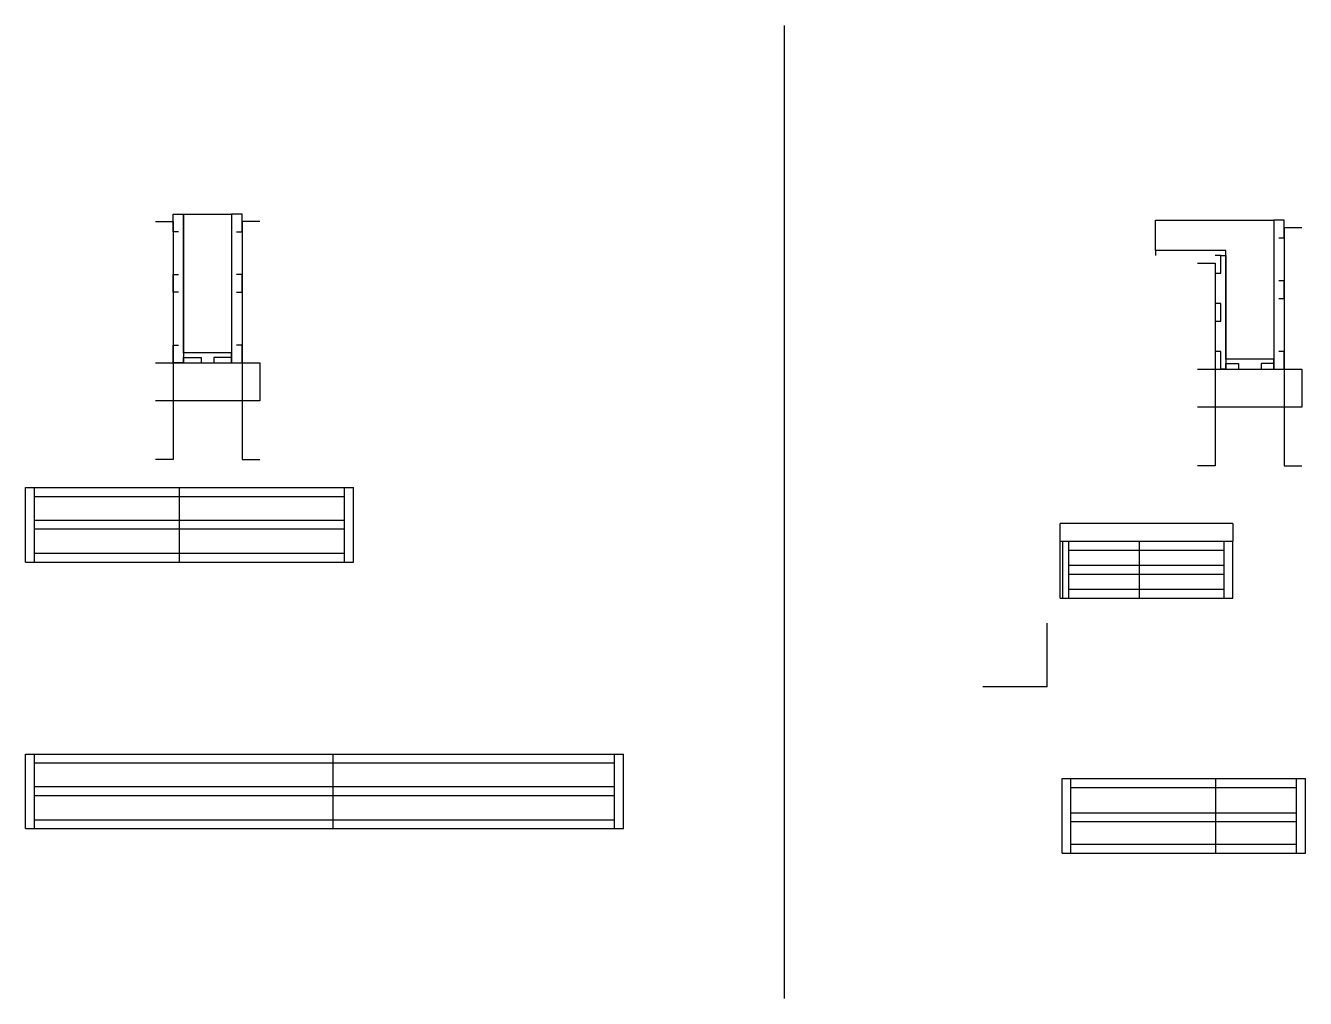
# Model space of a CAD drawing. Header units: metres. Extents: x 4307 to 5322, y 3028 to 3799.
import ezdxf

# ---------------------------------------------------------------- set-up
doc = ezdxf.new("R2010")
doc.units = ezdxf.units.M
for name, color, linetype in [('CONCRETO', 7, 'Continuous'), ('COTA', 7, 'Continuous'), ('Madeira', 7, 'Continuous'), ('NOMENCLATURA', 7, 'Continuous'), ('Painéis', 7, 'Continuous'), ('SARR_2.2x7', 7, 'Continuous'), ('SARR_3.5x7', 7, 'Continuous')]:
    doc.layers.add(name, color=color, linetype=linetype)

msp = doc.modelspace()

# ---------------------------------------------------------------- linework, layer by layer
at = {"layer": 'CONCRETO', "color": 7, "lineweight": 25}
for points in [[(4432.2, 3649.5), (4432.2, 3649.5), (4470.2, 3649.5), (4470.2, 3621.5), (4470.2, 3621.5), (4470.2, 3539.5), (4432.2, 3539.5), (4432.2, 3649.5)], [(5202.9, 3620.6), (5202.9, 3644.6), (5258.5, 3644.6), (5258.5, 3644.6), (5296.5, 3644.6), (5296.5, 3534.6), (5258.5, 3534.6), (5258.5, 3620.6)]]:
    msp.add_lwpolyline(points, dxfattribs=at)
at = {"layer": 'COTA', "color": 7, "lineweight": 25}
for p, q in [((4908.3, 3798.8), (4908.3, 3028.1)), ((5127.2, 3390.2), (5127.2, 3404.2)), ((5264.2, 3404.2), (5127.2, 3404.2)), ((5264.2, 3404.2), (5264.2, 3390.2))]:
    msp.add_line(p, q, dxfattribs=at)
at = {"layer": 'Madeira', "color": 7, "lineweight": 25}
for points in [[(4428.2, 3635.5), (4423.8, 3635.5), (4423.8, 3649.5), (4428.2, 3649.5)], [(4474.2, 3635.5), (4478.6, 3635.5), (4478.6, 3649.5), (4474.2, 3649.5)], [(5300.5, 3630.6), (5304.9, 3630.6), (5304.9, 3644.6), (5300.5, 3644.6)], [(5250.1, 3602.6), (5254.5, 3602.6), (5254.5, 3616.6), (5250.1, 3616.6)], [(4428.2, 3587.5), (4423.8, 3587.5), (4423.8, 3601.5), (4428.2, 3601.5)], [(4474.2, 3587.5), (4478.6, 3587.5), (4478.6, 3601.5), (4474.2, 3601.5)], [(5300.5, 3582.6), (5304.9, 3582.6), (5304.9, 3596.6), (5300.5, 3596.6)], [(5250.1, 3564.6), (5254.5, 3564.6), (5254.5, 3578.6), (5250.1, 3578.6)], [(4428.2, 3531.5), (4423.8, 3531.5), (4423.8, 3545.5), (4428.2, 3545.5)], [(4474.2, 3531.5), (4478.6, 3531.5), (4478.6, 3545.5), (4474.2, 3545.5)], [(4432.2, 3531.5), (4432.2, 3535.9), (4446.2, 3535.9), (4446.2, 3531.5)], [(4470.2, 3531.5), (4470.2, 3535.9), (4456.2, 3535.9), (4456.2, 3531.5)], [(5250.1, 3526.6), (5254.5, 3526.6), (5254.5, 3540.6), (5250.1, 3540.6)], [(5300.5, 3526.6), (5304.9, 3526.6), (5304.9, 3540.6), (5300.5, 3540.6)], [(5258.5, 3526.6), (5258.5, 3531), (5268.5, 3531), (5268.5, 3526.6)], [(5296.5, 3526.6), (5296.5, 3531), (5286.5, 3531), (5286.5, 3526.6)]]:
    msp.add_lwpolyline(points, dxfattribs=at)
at = {"layer": 'NOMENCLATURA', "color": 7, "lineweight": 25}
for q in [(5117, 3325.3), (5065.8, 3274.9)]:
    msp.add_line((5117, 3274.9), q, dxfattribs=at)
at = {"layer": 'Painéis', "color": 7, "lineweight": 25}
for p, q in [((4306.9, 3432.8), (4566.9, 3432.8)), ((4306.9, 3373.8), (4306.9, 3432.8)), ((4428.9, 3373.8), (4428.9, 3432.8)), ((4566.9, 3373.8), (4566.9, 3432.8)), ((5127.2, 3390.2), (5264.2, 3390.2)), ((5127.2, 3345.2), (5127.2, 3390.2)), ((5129.2, 3345.2), (5129.2, 3390.2)), ((5190.2, 3345.2), (5190.2, 3390.2)), ((5264.2, 3345.2), (5264.2, 3390.2)), ((4306.9, 3373.8), (4566.9, 3373.8)), ((5127.2, 3345.2), (5264.2, 3345.2)), ((4306.9, 3221.6), (4780.9, 3221.6)), ((4306.9, 3162.6), (4306.9, 3221.6)), ((4550.9, 3162.6), (4550.9, 3221.6)), ((4780.9, 3162.6), (4780.9, 3221.6)), ((5128.7, 3202.2), (5321.7, 3202.2)), ((5128.7, 3143.2), (5128.7, 3202.2)), ((5250.7, 3143.2), (5250.7, 3202.2)), ((5321.7, 3143.2), (5321.7, 3202.2)), ((4306.9, 3162.6), (4780.9, 3162.6)), ((5128.7, 3143.2), (5321.7, 3143.2))]:
    msp.add_line(p, q, dxfattribs=at)
for points in [[(4428.2, 3649.5), (4432.2, 3649.5), (4432.2, 3531.5), (4428.2, 3531.5)], [(4474.2, 3649.5), (4470.2, 3649.5), (4470.2, 3531.5), (4474.2, 3531.5)], [(5300.5, 3644.6), (5296.5, 3644.6), (5296.5, 3526.6), (5300.5, 3526.6)], [(5258.5, 3616.6), (5258.5, 3620.6), (5202.9, 3620.6), (5202.9, 3616.6)], [(5254.5, 3616.6), (5258.5, 3616.6), (5258.5, 3526.6), (5254.5, 3526.6)], [(4470.2, 3535.9), (4470.2, 3539.5), (4432.2, 3539.5), (4432.2, 3535.9)], [(5296.5, 3531), (5296.5, 3534.6), (5258.5, 3534.6), (5258.5, 3531)]]:
    msp.add_lwpolyline(points, dxfattribs=at)
at = {"layer": 'SARR_2.2x7', "color": 7, "lineweight": 25}
for p, q in [((4313.9, 3373.8), (4313.9, 3432.8)), ((4559.9, 3373.8), (4559.9, 3432.8)), ((4313.9, 3425.8), (4428.9, 3425.8)), ((4428.9, 3425.8), (4559.9, 3425.8)), ((4313.9, 3407.1), (4428.9, 3407.1)), ((4313.9, 3400.1), (4428.9, 3400.1)), ((4428.9, 3407.1), (4559.9, 3407.1)), ((4428.9, 3400.1), (4559.9, 3400.1)), ((5134.1, 3345.2), (5134.1, 3390.2)), ((5257.2, 3345.2), (5257.2, 3390.2)), ((4313.9, 3380.8), (4428.9, 3380.8)), ((4428.9, 3380.8), (4559.9, 3380.8)), ((5134.1, 3383.2), (5190.2, 3383.2)), ((5190.2, 3383.2), (5257.2, 3383.2)), ((5134.1, 3371.2), (5190.2, 3371.2)), ((5190.2, 3371.2), (5257.2, 3371.2)), ((5134.1, 3364.2), (5190.2, 3364.2)), ((5190.2, 3364.2), (5257.2, 3364.2)), ((5134.1, 3352.2), (5190.2, 3352.2)), ((5190.2, 3352.2), (5257.2, 3352.2)), ((4313.9, 3162.6), (4313.9, 3221.6)), ((4773.9, 3162.6), (4773.9, 3221.6)), ((4313.9, 3214.6), (4550.9, 3214.6)), ((4550.9, 3214.6), (4773.9, 3214.6)), ((5135.6, 3143.2), (5135.6, 3202.2)), ((5314.7, 3143.2), (5314.7, 3202.2)), ((4313.9, 3195.9), (4550.9, 3195.9)), ((4313.9, 3188.9), (4550.9, 3188.9)), ((4550.9, 3195.9), (4773.9, 3195.9)), ((4550.9, 3188.9), (4773.9, 3188.9)), ((5135.6, 3195.2), (5250.7, 3195.2)), ((5250.7, 3195.2), (5314.7, 3195.2)), ((4313.9, 3169.6), (4550.9, 3169.6)), ((4550.9, 3169.6), (4773.9, 3169.6)), ((5135.6, 3175.1), (5250.7, 3175.1)), ((5135.6, 3168.1), (5250.7, 3168.1)), ((5250.7, 3175.1), (5314.7, 3175.1)), ((5250.7, 3168.1), (5314.7, 3168.1)), ((5135.6, 3150.2), (5250.7, 3150.2)), ((5250.7, 3150.2), (5314.7, 3150.2))]:
    msp.add_line(p, q, dxfattribs=at)
at = {"layer": 'SARR_3.5x7', "color": 7, "lineweight": 25}
for points in [[(4409.8, 3643.5), (4423.8, 3643.5), (4423.8, 3455), (4409.8, 3455)], [(4492.6, 3643.5), (4478.6, 3643.5), (4478.6, 3455), (4492.6, 3455)], [(5318.9, 3638.6), (5304.9, 3638.6), (5304.9, 3450.1), (5318.9, 3450.1)], [(5236.1, 3610.6), (5250.1, 3610.6), (5250.1, 3450.1), (5236.1, 3450.1)], [(4409.8, 3531.5), (4492.6, 3531.5), (4492.6, 3501.4), (4409.8, 3501.4)], [(5236.1, 3526.6), (5318.9, 3526.6), (5318.9, 3496.5), (5236.1, 3496.5)]]:
    msp.add_lwpolyline(points, dxfattribs=at)

doc.saveas('drawing.dxf')
